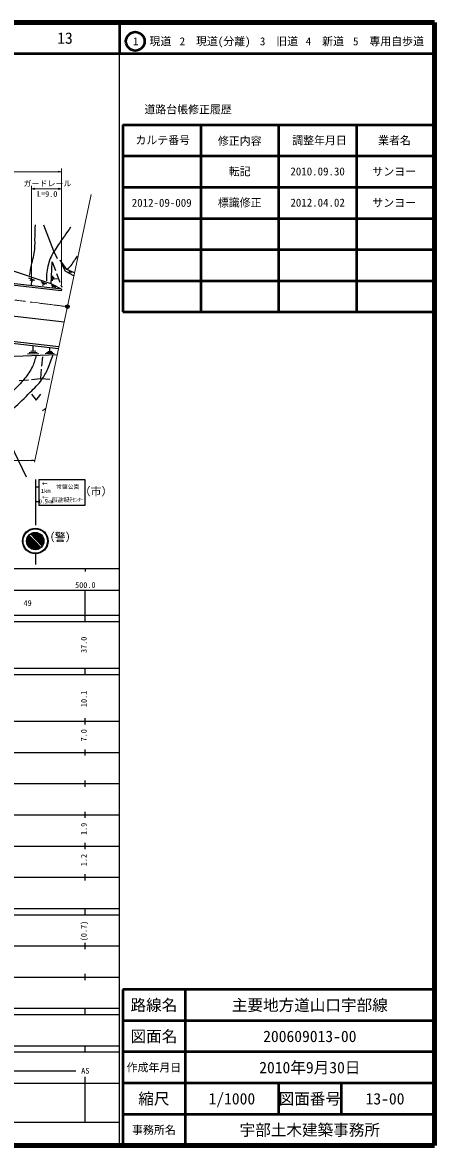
# Model space of a CAD drawing. Units: millimetres, scale not verified. Extents: x 40000 to 680000, y 20000 to 380000.
# Drawn here: x 547844 to 680000, y 20000 to 380000 of the extents above; entities that cross this region are included whole.
import ezdxf
from ezdxf.enums import TextEntityAlignment as Align

# ---------------------------------------------------------------- set-up
doc = ezdxf.new("R2010")
doc.units = ezdxf.units.MM
doc.header["$LTSCALE"] = 1000
doc.header["$PDMODE"] = 32
doc.header["$PDSIZE"] = 500
doc.linetypes.add('CHAIN', pattern=[18.5, 12, -1.5, 3.5, -1.5])
for name, color, linetype, lineweight in [('M-BGD', 7, 'Continuous', 25), ('M-BMK', 2, 'CHAIN', 13), ('M-BMK-SRVR', 3, 'Continuous', 25), ('M-STR-HTXT', 7, 'Continuous', 13), ('M-STR-STRC', 7, 'Continuous', 25), ('M-TTL', 2, 'Continuous', 140), ('M-TTL-BAND', 7, 'Continuous', 25), ('M-TTL-FRAM', 2, 'Continuous', 50), ('M-TTL-LINE', 7, 'Continuous', 50)]:
    doc.layers.add(name, color=color, linetype=linetype, lineweight=lineweight)
doc.layers.add('M-OTRS', color=6, linetype='Continuous')
doc.layers.add('M-TTL-TXT', color=7, linetype='Continuous')
doc.styles.add('ＭＳ ゴシック', font='')
doc.styles.get('ＭＳ ゴシック').set_extended_font_data('MS Gothic')

# ---------------------------------------------------------------- blocks, each defined once
blk = doc.blocks.new('open_arrow')
at = {"color": 0, "linetype": 'Continuous', "lineweight": -2}
blk.add_lwpolyline([(7.5, 1.25), (0, 0), (7.5, -1.25)], dxfattribs=at)

msp = doc.modelspace()

# ---------------------------------------------------------------- hatches: boundary and pattern name
at = {"layer": 'M-STR-STRC'}
h = msp.add_hatch(dxfattribs=at)
h.set_pattern_fill('USER', color=256, style=0, pattern_type=2)
h.set_pattern_definition([(45, (553200, 214741), (-141.421, 141.421), [])])
h.paths.add_polyline_path([(550394, 216067, -0.84685), (554185, 212112), (552369, 214007)])
h = msp.add_hatch(dxfattribs=at)
h.set_pattern_fill('USER', color=256, style=0, pattern_type=2)
h.set_pattern_definition([(45, (550819, 213018), (-141.421, 141.421), [])])
h.paths.add_polyline_path([(551935, 213592), (553776, 211672, -0.94992), (549938, 215677)])

# ---------------------------------------------------------------- linework, layer by layer
at = {"layer": 'M-BGD'}
for p, q in [((554620, 315126), (557767, 306817)), ((557767, 306817), (558936, 304316)), ((557041, 296208), (557323, 303227)), ((557323, 303227), (558391, 300466)), ((559954, 303732), (559945, 303751)), ((562083, 300847), (559945, 303751)), ((561639, 300161), (560375, 302839)), ((557041, 296208), (544697, 300403)), ((558748, 299545), (559816, 296784)), ((564330, 298732), (561715, 300121)), ((564539, 299720), (562083, 300847)), ((562724, 300351), (563692, 299964)), ((563095, 300044), (562756, 299706)), ((562853, 300141), (563337, 299948)), ((560389, 294474), (533282, 297660)), ((560308, 293949), (533322, 297096)), ((549775, 298159), (551687, 297408)), ((550217, 297503), (551173, 297128)), ((550695, 297316), (550586, 295912)), ((553689, 296967), (555589, 296241)), ((554081, 296519), (555031, 296156)), ((554556, 296337), (554308, 295539)), ((557025, 295896), (558513, 295182)), ((557484, 296007), (557041, 296208)), ((557638, 295400), (557245, 294983)), ((557266, 295579), (558010, 295222)), ((560389, 294474), (557484, 296007)), ((557508, 297195), (557557, 298792)), ((557908, 297554), (557932, 298352)), ((557920, 297953), (559082, 297832)), ((560172, 295863), (560429, 295200)), ((560389, 294474), (560308, 293949)), ((561206, 283961), (522315, 288427)), ((516399, 281033), (559552, 276138)), ((516328, 280346), (559408, 275459)), ((531773, 272505), (559016, 273604)), ((553140, 273737), (549488, 273630)), ((552616, 274164), (550007, 274087)), ((552092, 274590), (550527, 274544)), ((551308, 274862), (551301, 276187)), ((558034, 273875), (555087, 273832)), ((557631, 274175), (555526, 274145)), ((557229, 274476), (555965, 274457)), ((556609, 274671), (556664, 275591)), ((554094, 269843), (554382, 272790)), ((553711, 265914), (553998, 268861)), ((546815, 265182), (549759, 265494)), ((550741, 265599), (553685, 265911)), ((553711, 265914), (556657, 265623)), ((550779, 260897), (552260, 258923)), ((552260, 258923), (553740, 260897))]:
    msp.add_line(p, q, dxfattribs=at)
for points, knots in [([(550224, 298951), (550385, 300027), (550495, 301112), (550708, 302178), (550881, 303048), (551168, 303892), (551353, 304760), (551530, 305588), (551714, 306418), (551797, 307261), (551934, 308666), (551840, 310085), (551877, 311496), (551909, 312693), (551958, 313889), (551998, 315086)], [0, 0, 0, 0, 1, 1, 1, 2, 2, 2, 3, 3, 3, 4, 4, 4, 5, 5, 5, 5]), ([(563293, 314360), (561975, 312464), (560588, 310615), (559340, 308673), (558427, 307252), (557388, 305882), (556758, 304316), (556119, 302727), (555801, 301013), (555588, 299314), (555502, 298620), (555562, 297916), (555548, 297217)], [0, 0, 0, 0, 1, 1, 1, 2, 2, 2, 3, 3, 3, 4, 4, 4, 4]), ([(562244, 300852), (562647, 301256), (563096, 301618), (563454, 302062), (563891, 302604), (564191, 303242), (564584, 303817), (564888, 304262), (565216, 304691), (565532, 305128)], [0, 0, 0, 0, 1, 1, 1, 2, 2, 2, 3, 3, 3, 3]), ([(552267, 273331), (551862, 272126), (551604, 270860), (551051, 269715), (550380, 268327), (549486, 267047), (548532, 265836), (547325, 264301), (545901, 262947), (544508, 261580), (542952, 260053), (541284, 258646), (539673, 257179)], [0, 0, 0, 0, 1, 1, 1, 2, 2, 2, 3, 3, 3, 4, 4, 4, 4]), ([(545000, 256310), (546785, 258028), (548624, 259692), (550356, 261464), (551612, 262748), (552956, 263971), (554004, 265430), (554788, 266521), (555385, 267741), (555944, 268963), (556623, 270446), (557082, 272020), (557651, 273549)], [0, 0, 0, 0, 1, 1, 1, 2, 2, 2, 3, 3, 3, 4, 4, 4, 4])]:
    msp.add_open_spline(points, degree=3, knots=knots, dxfattribs=at)
msp.add_open_spline([(554294, 255500), (554593, 255751), (554892, 256001), (555191, 256252)], degree=3, dxfattribs=at)
at = {"layer": 'M-BMK'}
msp.add_open_spline([(562252, 288905), (552202, 290138), (542163, 291468), (532102, 292605), (520481, 293918), (508844, 295085), (497204, 296209), (485813, 297308), (474416, 298342), (463011, 299281), (450886, 300279), (438756, 301231), (426614, 302002), (414404, 302777), (402184, 303407), (389960, 303918), (381131, 304287), (372296, 304511), (363462, 304746), (348735, 305138), (334006, 305548), (319274, 305717), (308514, 305840), (297752, 305824), (286991, 305747), (279277, 305692), (271562, 305577), (263850, 305395), (249865, 305066), (235882, 304642), (221906, 304060), (213813, 303723), (205725, 303284), (197639, 302812), (186406, 302156), (175178, 301405), (163953, 300611), (152790, 299822), (141625, 299046), (130477, 298065), (117666, 296937), (104876, 295583), (92087, 294226), (83080, 293271), (74084, 292207), (65083, 291198)], degree=3, knots=[0, 0, 0, 0, 1, 1, 1, 2, 2, 2, 3, 3, 3, 4, 4, 4, 5, 5, 5, 6, 6, 6, 7, 7, 7, 8, 8, 8, 9, 9, 9, 10, 10, 10, 11, 11, 11, 12, 12, 12, 13, 13, 13, 14, 14, 14, 15, 15, 15, 15], dxfattribs=at)
at = {"layer": 'M-BMK-SRVR'}
msp.add_circle((562252, 288905), 592, dxfattribs=at)
msp.add_point((562252, 288905), dxfattribs=at)
at = {"layer": 'M-OTRS'}
msp.add_point((562252, 288905), dxfattribs=at)
at = {"layer": 'M-STR-HTXT'}
for p, q in [((430781, 332157), (560342, 332157)), ((560342, 295880), (560342, 333144)), ((550794, 296702), (550794, 327654)), ((550794, 326667), (560342, 326667)), ((551699, 239001), (569848, 324828)), ((66803, 239638), (551834, 239638))]:
    msp.add_line(p, q, dxfattribs=at)
at = {"layer": 'M-STR-STRC'}
for p, q in [((524091, 286180), (549010, 234321)), ((552081, 233515), (552081, 218820)), ((552081, 231171), (553068, 231171)), ((553068, 233515), (567873, 233515)), ((553068, 233515), (553068, 225168)), ((567873, 233515), (567873, 225168)), ((552081, 226482), (553068, 226482)), ((567873, 225168), (553068, 225168)), ((552369, 214007), (550394, 216067)), ((551935, 213592), (549938, 215677)), ((553776, 211672), (551935, 213592)), ((554185, 212112), (552369, 214007)), ((552043, 209666), (552043, 206213))]:
    msp.add_line(p, q, dxfattribs=at)
for radius in [4108, 3918, 2777]:
    msp.add_circle((551959, 213773), radius, dxfattribs=at)
at = {"layer": 'M-TTL'}
for p, q in [((680000, 380000), (40000, 380000)), ((680000, 20000), (680000, 380000)), ((40000, 20000), (680000, 20000))]:
    msp.add_line(p, q, dxfattribs=at)
at = {"layer": 'M-TTL-BAND'}
for p, q in [((579000, 20000), (579000, 370000)), ((40000, 205000), (579000, 205000)), ((568000, 205000), (568000, 204000)), ((68000, 198000), (579000, 198000)), ((568000, 188000), (568000, 198000)), ((40000, 190000), (579000, 190000)), ((40000, 188000), (579000, 188000)), ((40000, 173000), (579000, 173000)), ((568000, 171000), (568000, 173000)), ((40000, 171000), (579000, 171000)), ((40000, 156000), (579000, 156000)), ((568000, 155000), (568000, 157000)), ((46000, 146000), (579000, 146000)), ((568000, 145000), (568000, 147000)), ((568000, 135000), (568000, 137000)), ((52000, 136000), (579000, 136000)), ((46000, 126000), (579000, 126000)), ((568000, 125000), (568000, 127000)), ((52000, 116000), (579000, 116000)), ((568000, 115000), (568000, 117000)), ((46000, 106000), (579000, 106000)), ((568000, 105000), (568000, 107000)), ((40000, 96000), (579000, 96000)), ((40000, 94000), (579000, 94000)), ((568000, 94000), (568000, 96000)), ((49000, 84000), (579000, 84000)), ((568000, 83000), (568000, 85000)), ((40000, 74000), (579000, 74000)), ((568000, 73000), (568000, 75000)), ((40000, 64000), (579000, 64000)), ((40000, 62000), (579000, 62000)), ((568000, 62000), (568000, 64000)), ((40000, 52000), (579000, 52000)), ((568000, 50000), (568000, 52000)), ((40000, 50000), (579000, 50000)), ((71000, 44000), (565000, 44000)), ((40000, 40000), (579000, 40000)), ((568000, 27500), (568000, 42000)), ((68000, 27500), (579000, 27500))]:
    msp.add_line(p, q, dxfattribs=at)
at = {"layer": 'M-TTL-FRAM'}
for p, q in [((580000, 347197), (580000, 287197)), ((580000, 347197), (680000, 347197)), ((580000, 287197), (680000, 287197)), ((680000, 70000), (580000, 70000)), ((580000, 70000), (580000, 20000))]:
    msp.add_line(p, q, dxfattribs=at)
at = {"layer": 'M-TTL-LINE'}
for p, q in [((579000, 380000), (579000, 370000)), ((40000, 370000), (680000, 370000)), ((605000, 347197), (605000, 287197)), ((630000, 347197), (630000, 287197)), ((655000, 347197), (655000, 287197)), ((580000, 337197), (680000, 337197)), ((580000, 327197), (680000, 327197)), ((580000, 317197), (680000, 317197)), ((580000, 307197), (680000, 307197)), ((580000, 297197), (680000, 297197)), ((600000, 70000), (600000, 20000)), ((680000, 60000), (580000, 60000)), ((680000, 50000), (580000, 50000)), ((680000, 40000), (580000, 40000)), ((630000, 40000), (630000, 30000)), ((650000, 40000), (650000, 30000)), ((680000, 30000), (580000, 30000))]:
    msp.add_line(p, q, dxfattribs=at)
msp.add_circle((584031, 373958), 3000, dxfattribs=at)

# ---------------------------------------------------------------- block references
at = {"layer": 'M-STR-HTXT', "xscale": 133, "yscale": 133, "rotation": 180}
for p in [(560342, 332157), (560342, 326667), (551834, 239638)]:
    msp.add_blockref('open_arrow', p, dxfattribs=at)
at = {"layer": 'M-STR-HTXT', "xscale": 133, "yscale": 133}
msp.add_blockref('open_arrow', (550794, 326667), dxfattribs=at)

# ---------------------------------------------------------------- texts
at = {"layer": 'M-STR-HTXT', "style": 'ＭＳ ゴシック'}
for s, p in [('ガードレール', (548179, 328394)), ('L=9.0', (552497, 325036))]:
    msp.add_text(s, height=1833, dxfattribs=at).set_placement(p, align=Align.MIDDLE_LEFT)
at = {"layer": 'M-STR-STRC', "style": 'ＭＳ ゴシック'}
for s, p in [('1km', (555289, 229872)), ('常盤公園', (562360, 231171))]:
    msp.add_text(s, height=1320, dxfattribs=at).set_placement(p, align=Align.MIDDLE_CENTER)
for s, rotation, p in [('↑', 90.276, (555042, 232153)), ('→', 180, (555142, 227861))]:
    msp.add_text(s, height=1320, rotation=rotation, dxfattribs=at).set_placement(p, align=Align.MIDDLE_CENTER)
for s, p in [('（市）', (571437, 227637)), ('（警）', (559940, 212943))]:
    msp.add_text(s, height=2566, dxfattribs=at).set_placement(p, align=Align.BOTTOM_CENTER)
for s, width, p in [('0.5km', 0.8, (555373, 226492)), ('超高温材料研究センター', 0.5, (562404, 226948))]:
    msp.add_text(s, height=1320, dxfattribs=dict(at, width=width)).set_placement(p, align=Align.MIDDLE_CENTER)
at = {"layer": 'M-TTL-BAND', "style": 'ＭＳ ゴシック'}
for s, p in [('500.0', (568000, 198195)), ('49', (549500, 192405)), ('AS', (568000, 42500))]:
    msp.add_text(s, height=1833, dxfattribs=at).set_placement(p, align=Align.BOTTOM_CENTER)
for s, p in [('37.0', (569000, 180500)), ('10.1', (569000, 163174)), ('7.0', (569000, 151500)), ('1.9', (569000, 121500)), ('1.2', (569000, 111500)), ('(0.7)', (569000, 88764))]:
    msp.add_text(s, height=1833, rotation=90, dxfattribs=at).set_placement(p, align=Align.BOTTOM_CENTER)
at = {"layer": 'M-TTL-TXT', "style": 'ＭＳ ゴシック'}
for s, height, p in [('13', 3666, (561497, 375000)), ('1\u3000現道', 2566, (589448, 373958)), ('2\u3000現道(分離)', 2566, (609619, 373958)), ('3\u3000旧道', 2566, (630121, 373958)), ('4\u3000新道', 2566, (644824, 373958)), ('5\u3000専用自歩道', 2566, (665228, 373958)), ('道路台帳修正履歴', 2566, (600968, 352113)), ('カルテ番号', 2566, (592839, 342277)), ('修正内容', 2566, (617509, 342023)), ('調整年月日', 2566, (643089, 342197)), ('業者名', 2566, (667134, 342197)), ('転記', 2566, (617500, 332245)), ('2010.09.30', 2566, (642500, 332245)), ('サンヨー', 2566, (667077, 332189)), ('2012-09-009', 2566, (592500, 322197)), ('標識修正', 2566, (617500, 322245)), ('2012.04.02', 2566, (642500, 322245)), ('サンヨー', 2566, (667077, 322189)), ('路線名', 3666, (590000, 65000)), ('主要地方道山口宇部線', 3666, (640000, 65000)), ('図面名', 3666, (590000, 55000)), ('200609013-00', 3666, (640000, 55000)), ('2010年9月30日', 3666, (640000, 45000)), ('作成年月日', 2566, (590000, 45000)), ('縮尺', 3666, (590000, 35000)), ('1/1000', 3666, (615000, 35000)), ('図面番号', 3666, (640000, 35000)), ('13-00', 3666, (664125, 35000)), ('事務所名', 2566, (590000, 25000)), ('宇部土木建築事務所', 3666, (640000, 25000))]:
    msp.add_text(s, height=height, dxfattribs=at).set_placement(p, align=Align.MIDDLE_CENTER)

doc.saveas('drawing.dxf')
